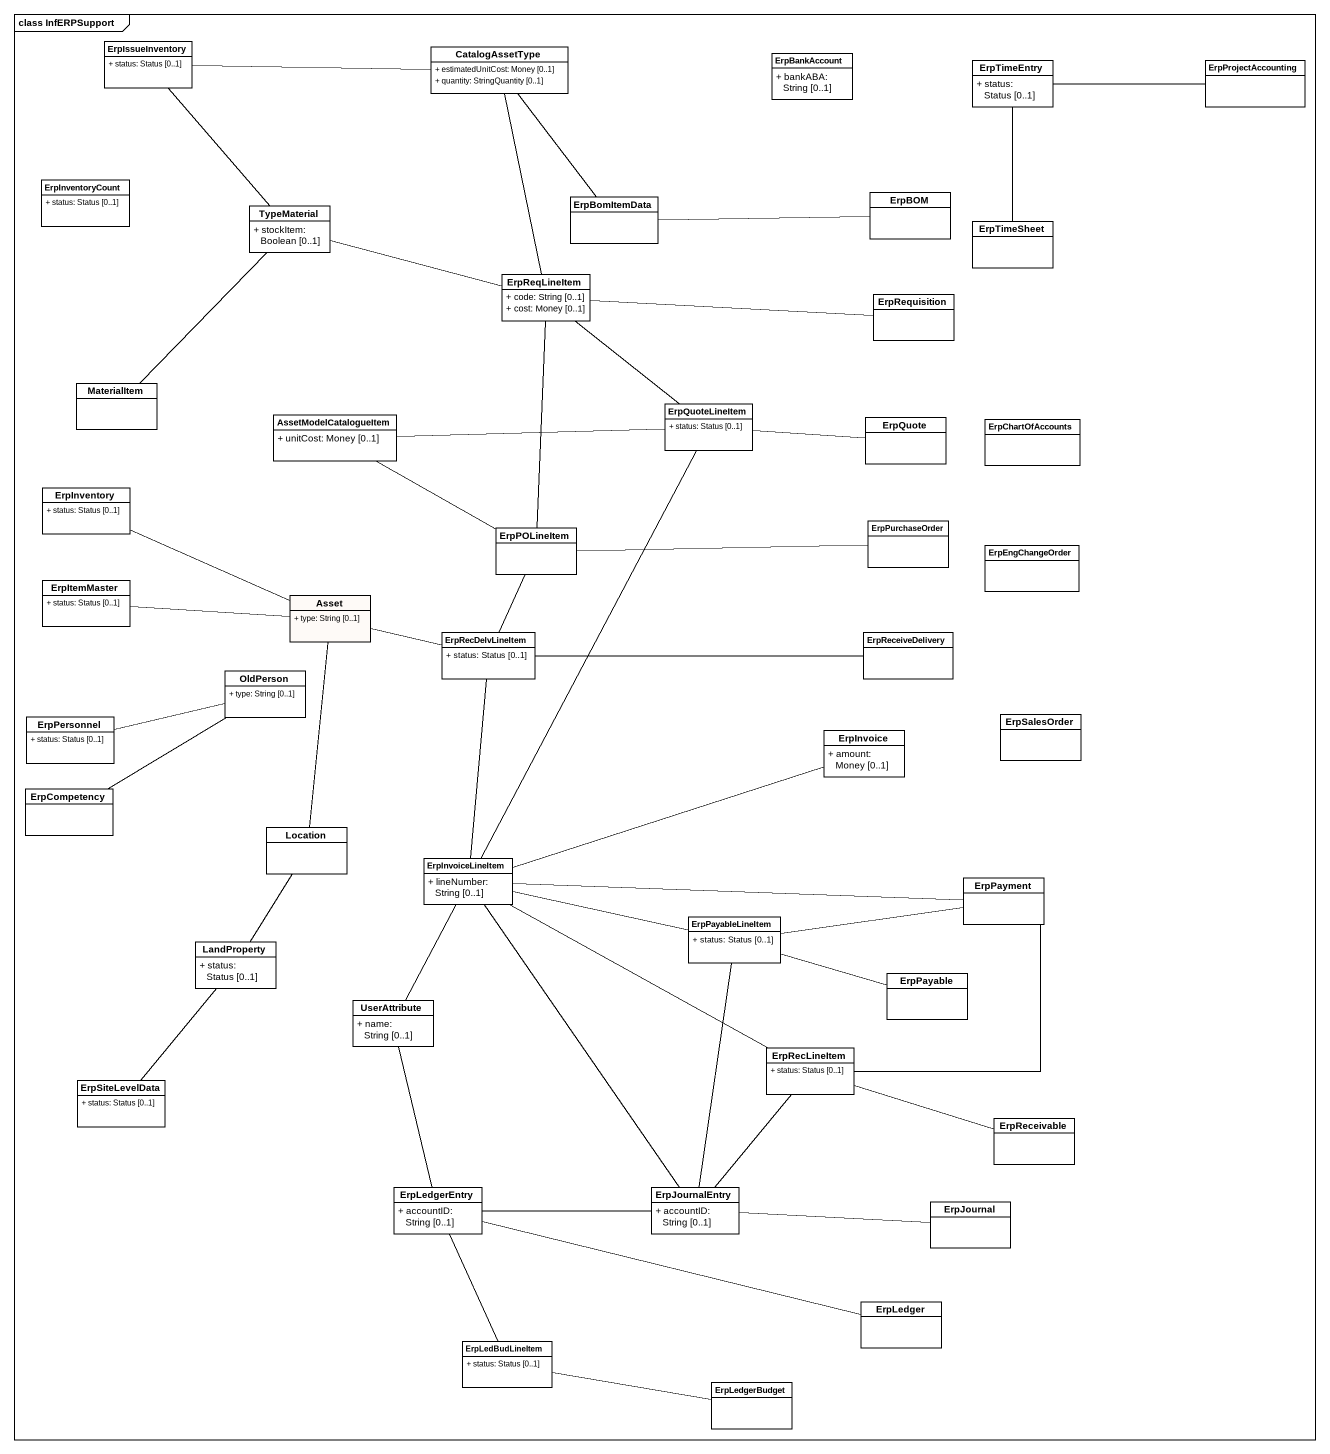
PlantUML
@startuml
mainframe class InfERPSupport
hide circle
hide empty members
skinparam classAttributeIconSize 0
class ErpIssueInventory {
  + status: Status [0..1]
}
class CatalogAssetType {
  + estimatedUnitCost: Money [0..1]
  + quantity: StringQuantity [0..1]
}
class ErpBankAccount {
  + bankABA: String [0..1]
}
class ErpTimeEntry {
  + status: Status [0..1]
}
class ErpProjectAccounting
class ErpInventoryCount {
  + status: Status [0..1]
}
class TypeMaterial {
  + stockItem: Boolean [0..1]
}
class ErpBomItemData
class ErpBOM
class ErpTimeSheet
class ErpReqLineItem {
  + code: String [0..1]
  + cost: Money [0..1]
}
class ErpRequisition
class MaterialItem
class AssetModelCatalogueItem {
  + unitCost: Money [0..1]
}
class ErpQuoteLineItem {
  + status: Status [0..1]
}
class ErpQuote
class ErpChartOfAccounts
class ErpInventory {
  + status: Status [0..1]
}
class ErpPOLineItem
class ErpPurchaseOrder
class ErpItemMaster {
  + status: Status [0..1]
}
class ErpEngChangeOrder
class Asset #FEFAF7 {
  + type: String [0..1]
}
class ErpRecDelvLineItem {
  + status: Status [0..1]
}
class ErpReceiveDelivery
class OldPerson {
  + type: String [0..1]
}
class ErpPersonnel {
  + status: Status [0..1]
}
class ErpInvoice {
  + amount: Money [0..1]
}
class ErpSalesOrder
class ErpCompetency
class Location
class ErpInvoiceLineItem {
  + lineNumber: String [0..1]
}
class ErpPayment
class LandProperty {
  + status: Status [0..1]
}
class ErpPayableLineItem {
  + status: Status [0..1]
}
class ErpPayable
class UserAttribute {
  + name: String [0..1]
}
class ErpRecLineItem {
  + status: Status [0..1]
}
class ErpSiteLevelData {
  + status: Status [0..1]
}
class ErpReceivable
class ErpLedgerEntry {
  + accountID: String [0..1]
}
class ErpJournalEntry {
  + accountID: String [0..1]
}
class ErpJournal
class ErpLedger
class ErpLedBudLineItem {
  + status: Status [0..1]
}
class ErpLedgerBudget
ErpIssueInventory -right- CatalogAssetType
ErpIssueInventory -- TypeMaterial
CatalogAssetType -- ErpBomItemData
CatalogAssetType -- ErpReqLineItem
ErpTimeEntry -right- ErpProjectAccounting
TypeMaterial -right- ErpReqLineItem
TypeMaterial -- MaterialItem
ErpBomItemData -right- ErpBOM
ErpTimeSheet -up- ErpTimeEntry
ErpReqLineItem -right- ErpRequisition
ErpReqLineItem -- ErpPOLineItem
AssetModelCatalogueItem -right- ErpQuoteLineItem
AssetModelCatalogueItem -right- ErpPOLineItem
ErpQuoteLineItem -up- ErpReqLineItem
ErpQuoteLineItem -right- ErpQuote
ErpQuoteLineItem -- ErpInvoiceLineItem
ErpPOLineItem -right- ErpPurchaseOrder
ErpItemMaster -right- Asset
Asset -left- ErpInventory
Asset -right- ErpRecDelvLineItem
Asset -- Location
ErpRecDelvLineItem -up- ErpPOLineItem
ErpRecDelvLineItem -right- ErpReceiveDelivery
ErpRecDelvLineItem -- ErpInvoiceLineItem
OldPerson -left- ErpPersonnel
OldPerson -- ErpCompetency
ErpInvoiceLineItem -right- ErpInvoice
ErpInvoiceLineItem -right- ErpPayment
ErpInvoiceLineItem -right- ErpPayableLineItem
ErpInvoiceLineItem -- UserAttribute
ErpInvoiceLineItem -right- ErpRecLineItem
ErpInvoiceLineItem -- ErpJournalEntry
LandProperty -up- Location
LandProperty -- ErpSiteLevelData
ErpPayableLineItem -right- ErpPayment
ErpPayableLineItem -right- ErpPayable
ErpPayableLineItem -- ErpJournalEntry
ErpRecLineItem -up- ErpPayment
ErpRecLineItem -right- ErpReceivable
ErpRecLineItem -- ErpJournalEntry
ErpLedgerEntry -up- UserAttribute
ErpLedgerEntry -right- ErpJournalEntry
ErpLedgerEntry -- ErpLedBudLineItem
ErpJournal -left- ErpJournalEntry
ErpLedger -left- ErpLedgerEntry
ErpLedBudLineItem -right- ErpLedgerBudget
@enduml
